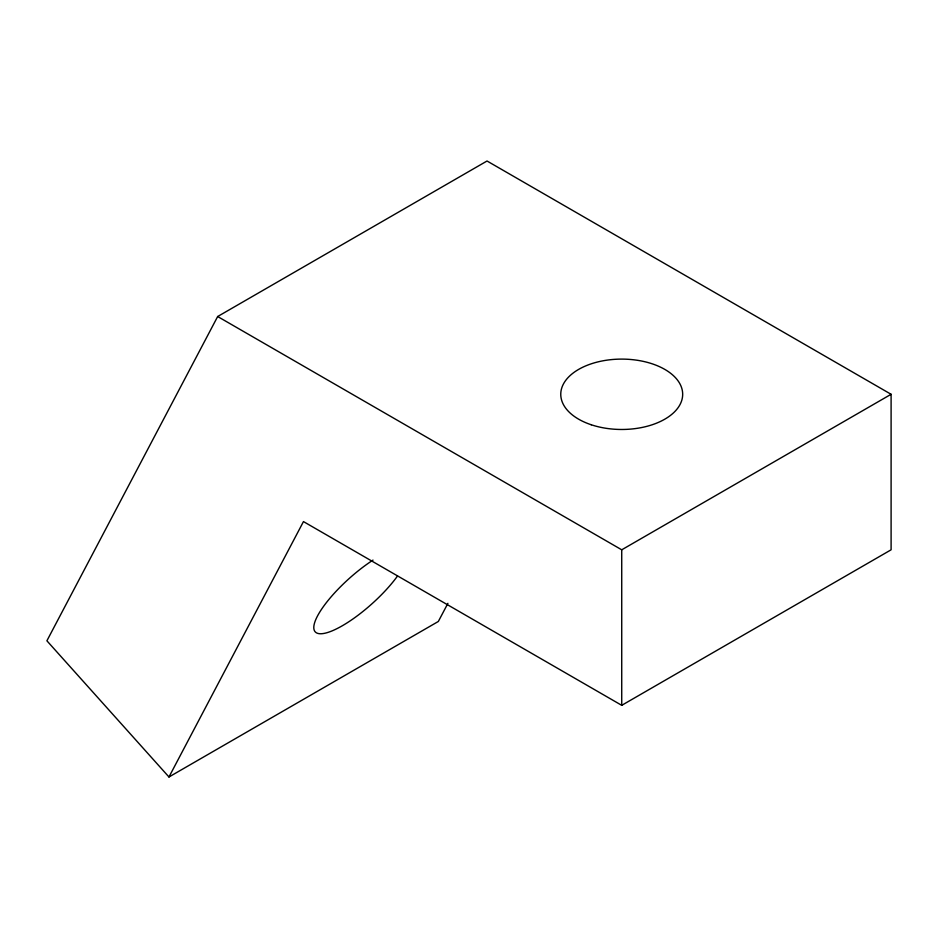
<?xml version="1.0" encoding="UTF-8"?>
<svg xmlns="http://www.w3.org/2000/svg" width="938" height="938" viewBox="0 0 938 938"><rect width="100%" height="100%" fill="white"/><g stroke="black" fill="none" stroke-linecap="round" stroke-linejoin="round"><path stroke-width="1.41" d="M168.969 776.992L303.466 521.587L621.73 705.329L891.1 549.809L891.1 394.288L487.033 161.008L217.663 316.528L46.9 640.795L168.969 776.992L438.339 621.472L447.907 603.322M217.663 316.528L621.73 549.809L891.1 394.288M621.73 549.809L621.73 705.329M397.489 576.061A60.958 17.025 -41.9 0 1 336.894 628.683A60.958 17.025 -41.9 0 1 317.478 616.032A60.958 17.025 -41.9 0 1 373.007 560.103M591.245 424.762A60.958 35.187 0 0 0 682.676 394.288A60.958 35.187 0 0 0 591.245 363.815A60.958 35.187 0 0 0 591.245 424.762"/></g></svg>
